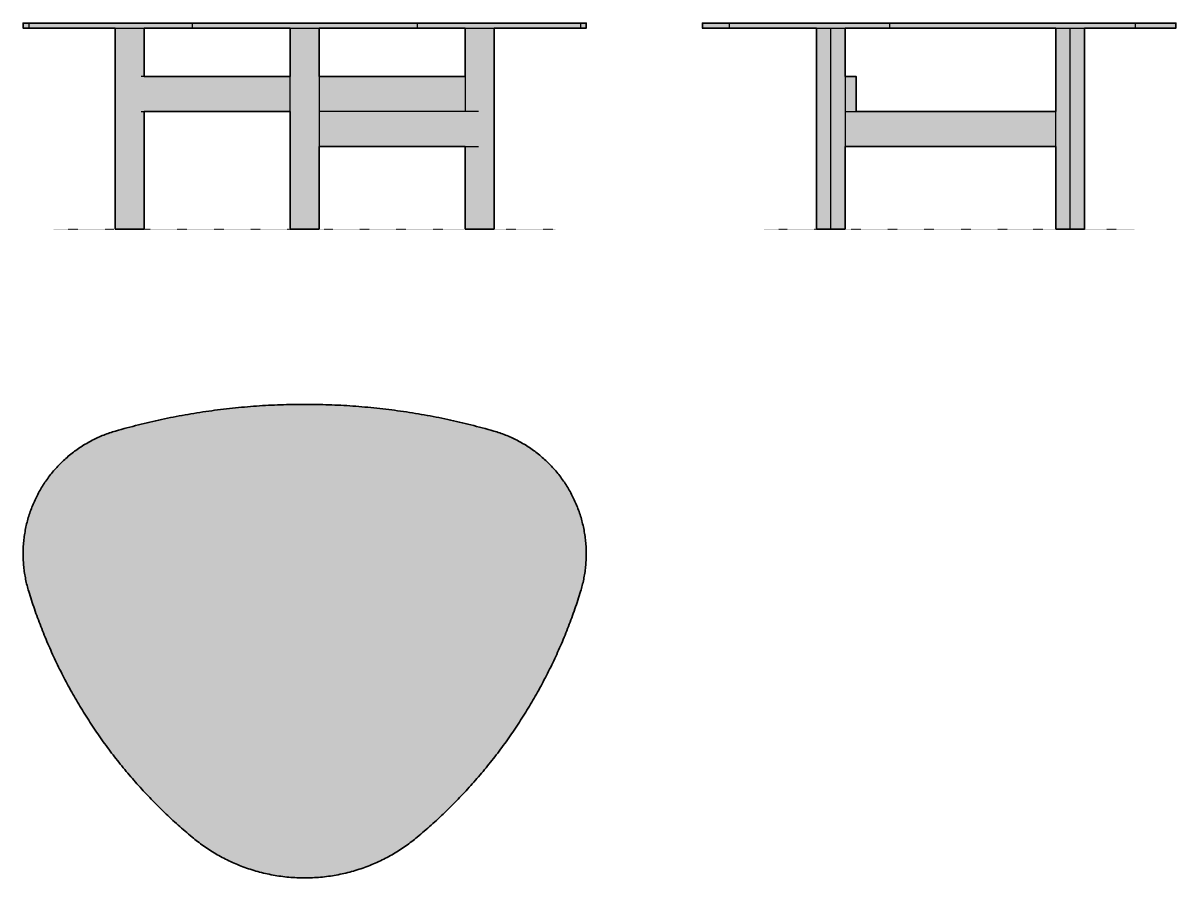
# Model space of a CAD drawing. Header units: millimetres. Extents: x -67 to 2458, y -1421 to 451.
import ezdxf

# ---------------------------------------------------------------- set-up
doc = ezdxf.new("R2010")
doc.units = ezdxf.units.MM
doc.linetypes.add('Dots', pattern=[1, 0, -1])
doc.layers.add('Blocks', color=7, linetype='Continuous')
doc.layers.add('Blocks$Fill', color=7, linetype='Continuous', true_color=0xffffff)
for name, color, linetype, lineweight, true_color in [('Blocks$Inner', 7, 'Continuous', 25, 0x007f00), ('Blocks$Outline', 7, 'Continuous', 35, 0xff3f3f), ('Groud', 7, 'Dots', 25, 0x243775)]:
    doc.layers.add(name, color=color, linetype=linetype, lineweight=lineweight, true_color=true_color)

# ---------------------------------------------------------------- blocks, each defined once
blk = doc.blocks.new('Sia Coffee Table Top')
at = {"layer": 'Blocks$Fill'}
blk.add_hatch(color=256, dxfattribs=at).paths.add_polyline_path([(1080.6, -653.8), (1074.6, -658.7), (1068.5, -663.5), (1062.2, -668.2), (1055.8, -672.9), (1049.2, -677.4), (1042.6, -681.8), (1035.8, -686.1), (1028.8, -690.2), (1021.8, -694.3), (1014.6, -698.2), (1007.3, -702), (999.8, -705.6), (992.3, -709.1), (984.6, -712.5), (976.9, -715.7), (969, -718.7), (961.1, -721.6), (953, -724.3), (944.9, -726.8), (936.7, -729.2), (928.4, -731.4), (920.1, -733.4), (911.6, -735.2), (903.2, -736.9), (894.6, -738.4), (886.1, -739.6), (877.4, -740.7), (868.8, -741.6), (860.1, -742.3), (851.4, -742.8), (842.7, -743.1), (834, -743.2), (825.3, -743.1), (816.6, -742.8), (807.9, -742.3), (799.2, -741.6), (790.6, -740.7), (781.9, -739.6), (773.4, -738.4), (764.8, -736.9), (756.4, -735.2), (747.9, -733.4), (739.6, -731.4), (731.3, -729.2), (723.1, -726.8), (715, -724.3), (706.9, -721.6), (699, -718.7), (691.1, -715.7), (683.4, -712.5), (675.7, -709.1), (668.2, -705.6), (660.7, -702), (653.4, -698.2), (646.3, -694.3), (639.2, -690.2), (632.2, -686.1), (625.4, -681.8), (618.8, -677.4), (612.2, -672.9), (605.8, -668.2), (599.5, -663.5), (593.4, -658.7), (587.4, -653.8), (572, -640.8), (556.8, -627.4), (541.8, -613.7), (527, -599.7), (512.5, -585.4), (498.1, -570.8), (484, -556), (470.2, -540.9), (456.6, -525.5), (443.3, -509.8), (430.3, -493.9), (417.5, -477.8), (405, -461.4), (392.9, -444.7), (381, -427.9), (369.4, -410.8), (358.1, -393.5), (347.2, -376.1), (336.6, -358.4), (326.3, -340.6), (316.3, -322.5), (306.7, -304.4), (297.4, -286), (288.5, -267.6), (279.9, -248.9), (271.7, -230.2), (263.8, -211.4), (256.2, -192.4), (249.1, -173.4), (242.2, -154.2), (235.8, -135), (229.7, -115.7), (227.8, -109.2), (226, -102.6), (224.4, -96), (222.9, -89.3), (221.6, -82.5), (220.5, -75.7), (219.6, -68.8), (218.8, -61.9), (218.2, -54.9), (217.7, -47.9), (217.4, -40.9), (217.3, -33.9), (217.4, -26.9), (217.7, -19.9), (218.1, -12.8), (218.7, -5.8), (219.5, 1.2), (220.5, 8.2), (221.6, 15.1), (222.9, 22), (224.4, 28.9), (226, 35.7), (227.9, 42.4), (229.8, 49.1), (232, 55.8), (234.3, 62.3), (236.7, 68.8), (239.3, 75.2), (242.1, 81.5), (245, 87.7), (248, 93.8), (251.1, 99.8), (254.4, 105.7), (257.9, 111.6), (261.5, 117.4), (265.3, 123.1), (269.2, 128.8), (273.3, 134.4), (277.5, 139.9), (281.9, 145.3), (286.5, 150.6), (291.1, 155.8), (295.9, 160.9), (300.9, 165.9), (305.9, 170.8), (311.1, 175.5), (316.4, 180.1), (321.9, 184.6), (327.4, 189), (333.1, 193.2), (338.8, 197.2), (344.7, 201.1), (350.6, 204.9), (356.6, 208.5), (362.7, 211.9), (368.9, 215.2), (375.1, 218.3), (381.4, 221.3), (387.7, 224.1), (394.1, 226.7), (400.5, 229.1), (407, 231.4), (413.4, 233.5), (419.9, 235.5), (470, 249), (520.8, 260.8), (546.4, 266), (572.1, 270.8), (597.9, 275.2), (623.9, 279.1), (649.9, 282.5), (676.1, 285.5), (702.3, 288.1), (728.6, 290.2), (754.9, 291.8), (781.2, 292.9), (807.6, 293.6), (834, 293.9), (860.4, 293.6), (886.8, 292.9), (913.1, 291.8), (939.4, 290.2), (965.7, 288.1), (991.9, 285.5), (1018.1, 282.5), (1044.1, 279.1), (1070.1, 275.2), (1095.9, 270.8), (1121.6, 266), (1147.2, 260.8), (1198, 249), (1248.1, 235.5), (1254.6, 233.5), (1261, 231.4), (1267.5, 229.1), (1273.9, 226.7), (1280.3, 224.1), (1286.6, 221.3), (1292.9, 218.3), (1299.1, 215.2), (1305.3, 211.9), (1311.4, 208.5), (1317.4, 204.9), (1323.3, 201.1), (1329.2, 197.2), (1334.9, 193.2), (1340.6, 189), (1346.1, 184.6), (1351.6, 180.1), (1356.9, 175.5), (1362.1, 170.8), (1367.1, 165.9), (1372.1, 160.9), (1376.9, 155.8), (1381.5, 150.6), (1386.1, 145.3), (1390.5, 139.9), (1394.7, 134.4), (1398.8, 128.8), (1402.7, 123.1), (1406.5, 117.4), (1410.1, 111.6), (1413.6, 105.7), (1416.9, 99.8), (1420, 93.8), (1423, 87.7), (1425.9, 81.5), (1428.7, 75.2), (1431.3, 68.8), (1433.7, 62.3), (1436, 55.8), (1438.2, 49.1), (1440.1, 42.4), (1442, 35.7), (1443.6, 28.9), (1445.1, 22), (1446.4, 15.1), (1447.5, 8.2), (1448.5, 1.2), (1449.3, -5.8), (1449.9, -12.8), (1450.3, -19.9), (1450.6, -26.9), (1450.7, -33.9), (1450.6, -40.9), (1450.3, -47.9), (1449.9, -54.9), (1449.2, -61.9), (1448.4, -68.8), (1447.5, -75.7), (1446.4, -82.5), (1445.1, -89.3), (1443.6, -96), (1442, -102.6), (1440.3, -109.2), (1438.3, -115.7), (1432.2, -135), (1425.8, -154.2), (1419, -173.4), (1411.8, -192.4), (1404.2, -211.4), (1396.3, -230.2), (1388.1, -248.9), (1379.5, -267.6), (1370.6, -286), (1361.3, -304.4), (1351.7, -322.5), (1341.7, -340.6), (1331.4, -358.4), (1320.8, -376.1), (1309.9, -393.5), (1298.6, -410.8), (1287, -427.9), (1275.2, -444.7), (1263, -461.4), (1250.5, -477.8), (1237.7, -493.9), (1224.7, -509.8), (1211.4, -525.5), (1197.8, -540.9), (1184, -556), (1169.9, -570.8), (1155.6, -585.4), (1141, -599.7), (1126.2, -613.7), (1111.2, -627.4), (1096, -640.8)], flags=0)
at = {"layer": 'Blocks$Inner'}
for points, weights in [([(419.9, 235.5), (834, 354.6), (1248.1, 235.5)], [1, 0.961027873259, 1]), ([(587.4, -653.8), (328.6, -438), (229.7, -115.7)], [1, 0.95854006673, 1]), ([(1438.3, -115.7), (1339.4, -438), (1080.6, -653.8)], [1, 0.95854006673, 1]), ([(1080.6, -653.8), (834, -859.5), (587.4, -653.8)], [1, 0.76800751818, 1])]:
    blk.add_rational_spline(points, weights, degree=2, dxfattribs=at)
for points, knots in [([(229.7, -115.7), (195.2, -3.5), (251.1, 99.8), (307.1, 203), (419.9, 235.5)], [3129.575565, 3129.575565, 3129.575565, 3351.96501, 3351.96501, 3574.354454, 3574.354454, 3574.354454]), ([(1248.1, 235.5), (1360.9, 203), (1416.9, 99.8), (1472.8, -3.5), (1438.3, -115.7)], [839.067909, 839.067909, 839.067909, 1061.457354, 1061.457354, 1283.846798, 1283.846798, 1283.846798])]:
    blk.add_rational_spline(points, [1, 0.922177147275, 1, 0.922177147275, 1], degree=2, knots=knots, dxfattribs=at)
at = {"layer": 'Blocks$Outline'}
for points, weights in [([(419.9, 235.5), (834, 354.6), (1248.1, 235.5)], [1, 0.961027873259, 1]), ([(587.4, -653.8), (328.6, -438), (229.7, -115.7)], [1, 0.95854006673, 1]), ([(1438.3, -115.7), (1339.4, -438), (1080.6, -653.8)], [1, 0.95854006673, 1]), ([(1080.6, -653.8), (834, -859.5), (587.4, -653.8)], [1, 0.76800751818, 1])]:
    blk.add_rational_spline(points, weights, degree=2, dxfattribs=at)
for points in [[(229.7, -115.7), (195.2, -3.5), (251.1, 99.8), (307.1, 203), (419.9, 235.5)], [(1248.1, 235.5), (1360.9, 203), (1416.9, 99.8), (1472.8, -3.5), (1438.3, -115.7)]]:
    blk.add_rational_spline(points, [1, 0.922177147275, 1, 0.922177147275, 1], degree=2, knots=[0, 0, 0, 222.389445, 222.389445, 444.778889, 444.778889, 444.778889], dxfattribs=at)
blk = doc.blocks.new('Sia Coffee Table Side')
at = {"layer": 'Blocks$Fill'}
h = blk.add_hatch(color=256, dxfattribs=at)
h.paths.add_polyline_path([(-135.9, 451), (-135.9, 451), (-135.9, 451), (-135.8, 451), (-135.8, 451), (-135.6, 451), (-134.9, 451), (-132.2, 451), (-121.2, 451), (-77.5, 451), (273.8, 451), (811.9, 451), (878.2, 451), (895.5, 451), (899.8, 451), (900.8, 451), (901.1, 451), (901.2, 451), (901.2, 451), (901.2, 451), (901.2, 451), (901.2, 439.8), (901.2, 439.8), (901.2, 439.8), (901.2, 439.8), (901.1, 439.8), (900.8, 439.8), (899.8, 439.8), (895.5, 439.8), (878.2, 439.8), (811.9, 439.8), (701.3, 439.8), (701.3, 0), (701.3, 0), (701.3, 0), (701.3, 0), (701.3, 0), (701.2, 0), (700.8, 0), (699.1, 0), (692.1, 0), (669.8, 0), (647.6, 0), (640.5, 0), (638.9, 0), (638.5, 0), (638.4, 0), (638.3, 0), (638.3, 0), (638.3, 0), (638.3, 0), (638.3, 180.5), (176.8, 180.5), (176.8, 0), (176.8, 0), (176.8, 0), (176.8, 0), (176.8, 0), (176.7, 0), (176.3, 0), (174.6, 0), (167.6, 0), (145.3, 0), (123, 0), (116, 0), (114.3, 0), (113.9, 0), (113.8, 0), (113.8, 0), (113.8, 0), (113.8, 0), (113.8, 0), (113.8, 439.8), (-77.5, 439.8), (-121.2, 439.8), (-132.2, 439.8), (-134.9, 439.8), (-135.6, 439.8), (-135.8, 439.8), (-135.8, 439.8), (-135.9, 439.8), (-135.9, 439.8), (-135.9, 439.8)], flags=0)
h.paths.add_polyline_path([(273.8, 439.8), (176.8, 439.8), (176.8, 333.7), (195, 333.7), (199.6, 333.7), (200.7, 333.7), (201, 333.7), (201.1, 333.7), (201.1, 333.7), (201.1, 333.7), (201.1, 333.7), (201.1, 333.7), (201.1, 257.1), (638.3, 257.1), (638.3, 439.8)], flags=0)
at = {"layer": 'Blocks$Inner'}
for points, weights in [([(-77.5, 451), (-135.9, 451), (-135.9, 451)], [1, 0.990209036835, 1]), ([(-135.9, 439.8), (-135.9, 439.8), (-77.5, 439.8)], [1, 0.990209036835, 1]), ([(811.9, 451), (596, 451), (273.8, 451)], [1, 0.95854006673, 1]), ([(273.8, 439.8), (596, 439.8), (811.9, 439.8)], [1, 0.95854006673, 1]), ([(901.2, 451), (901.2, 451), (811.9, 451)], [1, 0.940214740945, 1]), ([(811.9, 439.8), (901.2, 439.8), (901.2, 439.8)], [1, 0.940214740945, 1]), ([(201.1, 333.7), (201.1, 333.7), (176.8, 333.7)], [1, 0.993893388724, 0.997129897288]), ([(176.8, 257.1), (201.1, 257.1), (201.1, 257.1)], [0.99712985797, 0.993893426588, 0.999999997088]), ([(201.1, 257.1), (383.8, 257.1), (638.3, 257.1)], [0.994179371929, 0.972786456196, 0.999235225374]), ([(176.8, 180.5), (365.7, 180.5), (638.3, 180.5)], [0.997371273117, 0.970955101588, 0.99923525914]), ([(113.8, 0), (113.8, 0), (145.3, 0)], [1, 0.707106781187, 1]), ([(176.8, 0), (176.8, 0), (145.3, 0)], [1, 0.707106781187, 1]), ([(669.8, 0), (638.3, 0), (638.3, 0)], [1, 0.707106781187, 1]), ([(701.3, 0), (701.3, 0), (669.8, 0)], [1, 0.707106781187, 1])]:
    blk.add_rational_spline(points, weights, degree=2, dxfattribs=at)
for points in [[(-135.9, 451), (-135.9, 439.8)], [(-77.5, 451), (-77.5, 439.8)], [(113.8, 439.8), (113.8, 0)], [(145.3, 0), (145.3, 439.8)], [(176.8, 439.8), (176.8, 0)], [(273.8, 451), (273.8, 439.8)], [(638.3, 0), (638.3, 439.8)], [(669.8, 0), (669.8, 439.8)], [(701.3, 439.8), (701.3, 0)], [(811.9, 451), (811.9, 439.8)], [(901.2, 439.8), (901.2, 451)], [(201.1, 257.1), (201.1, 333.7)]]:
    blk.add_open_spline(points, degree=1, dxfattribs=at)
for points, knots in [([(273.8, 451), (161.5, 451), (58.2, 451), (-45, 451), (-77.5, 451)], [3596.641321, 3596.641321, 3596.641321, 3819.030765, 3819.030765, 4041.42021, 4041.42021, 4041.42021]), ([(-77.5, 439.8), (-45, 439.8), (58.2, 439.8), (161.5, 439.8), (273.8, 439.8)], [1294.990231, 1294.990231, 1294.990231, 1517.379676, 1517.379676, 1739.76912, 1739.76912, 1739.76912])]:
    blk.add_rational_spline(points, [1, 0.922177147275, 1, 0.922177147275, 1], degree=2, knots=knots, dxfattribs=at)
at = {"layer": 'Blocks$Outline'}
for points in [[(-135.9, 439.8), (-135.9, 451)], [(113.8, 0), (113.8, 439.8)], [(176.8, 439.8), (176.8, 333.7)], [(638.3, 257.1), (638.3, 439.8)], [(701.3, 439.8), (701.3, 0)], [(901.2, 451), (901.2, 439.8)], [(201.1, 333.7), (201.1, 257.1)], [(176.8, 180.5), (176.8, 0)], [(638.3, 0), (638.3, 180.5)]]:
    blk.add_lwpolyline(points, dxfattribs=at)
for points, weights in [([(-135.9, 451), (-135.9, 451), (-77.5, 451)], [1, 0.990209036835, 1]), ([(-77.5, 439.8), (-135.9, 439.8), (-135.9, 439.8)], [1, 0.990209036835, 1]), ([(273.8, 439.8), (226.3, 439.8), (176.8, 439.8)], [1, 0.96558447312, 0.961608038331]), ([(273.8, 451), (596, 451), (811.9, 451)], [1, 0.95854006673, 1]), ([(638.3, 439.8), (473.5, 439.8), (273.8, 439.8)], [0.980669576874, 0.973883708993, 1]), ([(811.9, 439.8), (760.6, 439.8), (701.3, 439.8)], [1, 0.989843715609, 0.984663325027]), ([(811.9, 451), (901.2, 451), (901.2, 451)], [1, 0.940214740945, 1]), ([(901.2, 439.8), (901.2, 439.8), (811.9, 439.8)], [1, 0.940214740945, 1]), ([(176.8, 333.7), (201.1, 333.7), (201.1, 333.7)], [0.997129897288, 0.993893388724, 1]), ([(201.1, 257.1), (383.8, 257.1), (638.3, 257.1)], [0.994179371929, 0.972786460198, 0.999235215479]), ([(638.3, 180.5), (365.7, 180.5), (176.8, 180.5)], [0.999235215479, 0.97095512198, 0.997371273117]), ([(145.3, 0), (113.8, 0), (113.8, 0)], [1, 0.707106781187, 1]), ([(176.8, 0), (176.8, 0), (145.3, 0)], [1, 0.707106781187, 1]), ([(669.8, 0), (638.3, 0), (638.3, 0)], [1, 0.707106781187, 1]), ([(701.3, 0), (701.3, 0), (669.8, 0)], [1, 0.707106781187, 1])]:
    blk.add_rational_spline(points, weights, degree=2, dxfattribs=at)
for points, weights, knots in [([(-77.5, 451), (-45, 451), (58.2, 451), (161.5, 451), (273.8, 451)], [1, 0.922177147275, 1, 0.922177147275, 1], [-444.778889, -444.778889, -444.778889, -222.389445, -222.389445, 0, 0, 0]), ([(113.8, 439.8), (84.8, 439.8), (58.2, 439.8), (-45, 439.8), (-77.5, 439.8)], [0.969108331664, 0.978753800041, 1, 0.922177147275, 1], [-283.103366, -283.103366, -283.103366, -222.389445, -222.389445, 0, 0, 0])]:
    blk.add_rational_spline(points, weights, degree=2, knots=knots, dxfattribs=at)
blk = doc.blocks.new('Sia Coffee Table Front')
at = {"layer": 'Blocks$Fill'}
h = blk.add_hatch(color=256, dxfattribs=at)
h.paths.add_polyline_path([(1154.2, 451), (1163.5, 451), (1165.8, 451), (1166.4, 451), (1166.5, 451), (1166.5, 451), (1166.6, 451), (1166.6, 451), (1166.6, 451), (1166.6, 451), (1166.6, 439.8), (1166.6, 439.8), (1166.6, 439.8), (1166.6, 439.8), (1166.5, 439.8), (1166.5, 439.8), (1166.4, 439.8), (1165.8, 439.8), (1163.5, 439.8), (1154.2, 439.8), (964.6, 439.8), (964.6, 0), (964.6, 0), (901.6, 0), (901.6, 0), (901.6, 180.5), (581.4, 180.5), (581.4, 0), (581.4, 0), (518.4, 0), (518.4, 0), (518.4, 257.1), (198.2, 257.1), (198.2, 0), (198.2, 0), (135.2, 0), (135.2, 0), (135.2, 439.8), (-54.4, 439.8), (-63.7, 439.8), (-66, 439.8), (-66.6, 439.8), (-66.7, 439.8), (-66.8, 439.8), (-66.8, 439.8), (-66.8, 439.8), (-66.8, 439.8), (-66.8, 439.8), (-66.8, 451), (-66.8, 451), (-66.8, 451), (-66.8, 451), (-66.8, 451), (-66.7, 451), (-66.6, 451), (-66, 451), (-63.7, 451), (-54.4, 451), (303.3, 451), (796.5, 451)], flags=0)
h.paths.add_polyline_path([(303.3, 439.8), (198.2, 439.8), (198.2, 333.7), (518.4, 333.7), (518.4, 439.8)], flags=0)
h.paths.add_polyline_path([(796.5, 439.8), (581.4, 439.8), (581.4, 333.7), (901.6, 333.7), (901.6, 439.8)], flags=0)
at = {"layer": 'Blocks$Inner'}
for points, weights in [([(-54.4, 451), (-66.8, 451), (-66.8, 451)], [1, 0.988934903699, 1]), ([(-66.8, 439.8), (-66.8, 439.8), (-54.4, 439.8)], [1, 0.988934903699, 1]), ([(303.3, 451), (44.5, 451), (-54.4, 451)], [1, 0.95854006673, 1]), ([(-54.4, 439.8), (44.5, 439.8), (303.3, 439.8)], [1, 0.95854006673, 1]), ([(796.5, 451), (549.9, 451), (303.3, 451)], [1, 0.76800751818, 1]), ([(303.3, 439.8), (549.9, 439.8), (796.5, 439.8)], [1, 0.76800751818, 1]), ([(1154.2, 451), (1055.3, 451), (796.5, 451)], [1, 0.95854006673, 1]), ([(796.5, 439.8), (1055.3, 439.8), (1154.2, 439.8)], [1, 0.95854006673, 1]), ([(1166.6, 451), (1166.6, 451), (1154.2, 451)], [1, 0.988934903699, 1]), ([(1154.2, 439.8), (1166.6, 439.8), (1166.6, 439.8)], [1, 0.988934903699, 1]), ([(518.4, 333.7), (352.6, 333.7), (192.1, 333.7)], [0.98036466649, 0.982194920364, 1]), ([(901.6, 333.7), (745, 333.7), (581.4, 333.7)], [0.998194048272, 0.981430412004, 0.980245151274]), ([(192.1, 257.1), (352.6, 257.1), (518.4, 257.1)], [1, 0.982194922978, 0.980364667027]), ([(930.3, 257.1), (704.4, 257.1), (581.4, 257.1)], [1, 0.970563637649, 0.994997617903]), ([(581.4, 180.5), (704.4, 180.5), (930.3, 180.5)], [0.994997553504, 0.970563676441, 1])]:
    blk.add_rational_spline(points, weights, degree=2, dxfattribs=at)
for points in [[(-66.8, 451), (-66.8, 439.8)], [(-54.4, 451), (-54.4, 439.8)], [(135.2, 0), (135.2, 439.8)], [(198.2, 439.8), (198.2, 333.7)], [(303.3, 451), (303.3, 439.8)], [(518.4, 0), (518.4, 439.8)], [(581.4, 439.8), (581.4, 0)], [(796.5, 451), (796.5, 439.8)], [(901.6, 439.8), (901.6, 257.1)], [(964.6, 0), (964.6, 439.8)], [(1154.2, 451), (1154.2, 439.8)], [(1166.6, 439.8), (1166.6, 451)], [(198.2, 257.1), (198.2, 0)], [(901.6, 180.5), (901.6, 0)]]:
    blk.add_open_spline(points, degree=1, dxfattribs=at)
for points in [[(198.2, 0), (198.2, 0), (166.7, 0), (135.2, 0), (135.2, 0)], [(581.4, 0), (581.4, 0), (549.9, 0), (518.4, 0), (518.4, 0)], [(901.6, 0), (901.6, 0), (933.1, 0), (964.6, 0), (964.6, 0)]]:
    blk.add_rational_spline(points, [1, 0.707106781187, 1, 0.707106781187, 1], degree=2, knots=[0, 0, 0, 49.480084, 49.480084, 98.960169, 98.960169, 98.960169], dxfattribs=at)
at = {"layer": 'Blocks$Outline'}
for points in [[(-66.8, 439.8), (-66.8, 451)], [(135.2, 0), (135.2, 439.8)], [(198.2, 439.8), (198.2, 333.7)], [(303.3, 451), (796.5, 451)], [(518.4, 439.8), (303.3, 439.8)], [(518.4, 333.7), (518.4, 439.8)], [(796.5, 439.8), (581.4, 439.8)], [(581.4, 439.8), (581.4, 333.7)], [(901.6, 333.7), (901.6, 439.8)], [(964.6, 439.8), (964.6, 0)], [(1166.6, 451), (1166.6, 439.8)], [(198.2, 257.1), (198.2, 0)], [(518.4, 0), (518.4, 257.1)], [(581.4, 180.5), (581.4, 0)], [(901.6, 0), (901.6, 180.5)]]:
    blk.add_lwpolyline(points, dxfattribs=at)
for points, weights in [([(-66.8, 451), (-66.8, 451), (-54.4, 451)], [1, 0.988934903699, 1]), ([(-54.4, 439.8), (-66.8, 439.8), (-66.8, 439.8)], [1, 0.988934903699, 1]), ([(-54.4, 451), (44.5, 451), (303.3, 451)], [1, 0.95854006673, 1]), ([(135.2, 439.8), (6.8, 439.8), (-54.4, 439.8)], [0.980660313563, 0.973901564113, 1]), ([(303.3, 439.8), (247.6, 439.8), (198.2, 439.8)], [1, 0.990771227382, 0.985651011499]), ([(796.5, 451), (1055.3, 451), (1154.2, 451)], [1, 0.95854006673, 1]), ([(901.6, 439.8), (852.2, 439.8), (796.5, 439.8)], [0.985651011499, 0.990771227382, 1]), ([(1154.2, 439.8), (1093, 439.8), (964.6, 439.8)], [1, 0.973901564113, 0.980660313563]), ([(1154.2, 451), (1166.6, 451), (1166.6, 451)], [1, 0.988934903699, 1]), ([(1166.6, 439.8), (1166.6, 439.8), (1154.2, 439.8)], [1, 0.988934903699, 1]), ([(198.2, 333.7), (355.8, 333.7), (518.4, 333.7)], [0.999317452026, 0.982159535099, 0.980364667027]), ([(581.4, 333.7), (745, 333.7), (901.6, 333.7)], [0.980245151274, 0.981430412004, 0.998194048272]), ([(518.4, 257.1), (355.8, 257.1), (198.2, 257.1)], [0.980364667027, 0.982159535099, 0.999317452026]), ([(901.6, 180.5), (696.1, 180.5), (581.4, 180.5)], [0.996334191032, 0.97218333508, 0.994997553504])]:
    blk.add_rational_spline(points, weights, degree=2, dxfattribs=at)
for points in [[(198.2, 0), (198.2, 0), (166.7, 0), (135.2, 0), (135.2, 0)], [(581.4, 0), (581.4, 0), (549.9, 0), (518.4, 0), (518.4, 0)], [(964.6, 0), (964.6, 0), (933.1, 0), (901.6, 0), (901.6, 0)]]:
    blk.add_rational_spline(points, [1, 0.707106781187, 1, 0.707106781187, 1], degree=2, knots=[-98.960169, -98.960169, -98.960169, -49.480084, -49.480084, 0, 0, 0], dxfattribs=at)

msp = doc.modelspace()

# ---------------------------------------------------------------- linework, layer by layer
at = {"layer": 'Groud'}
for points in [[(0, 0), (1099.8, 0)], [(1556.7, 0), (2367.2, 0)]]:
    msp.add_lwpolyline(points, dxfattribs=at)

# ---------------------------------------------------------------- block references
at = {"layer": 'Blocks'}
for name, p in [('Sia Coffee Table Front', (0, 0)), ('Sia Coffee Table Side', (1556.7, 0)), ('Sia Coffee Table Top', (-284.1, -677.8))]:
    msp.add_blockref(name, p, dxfattribs=at)

doc.saveas('drawing.dxf')
